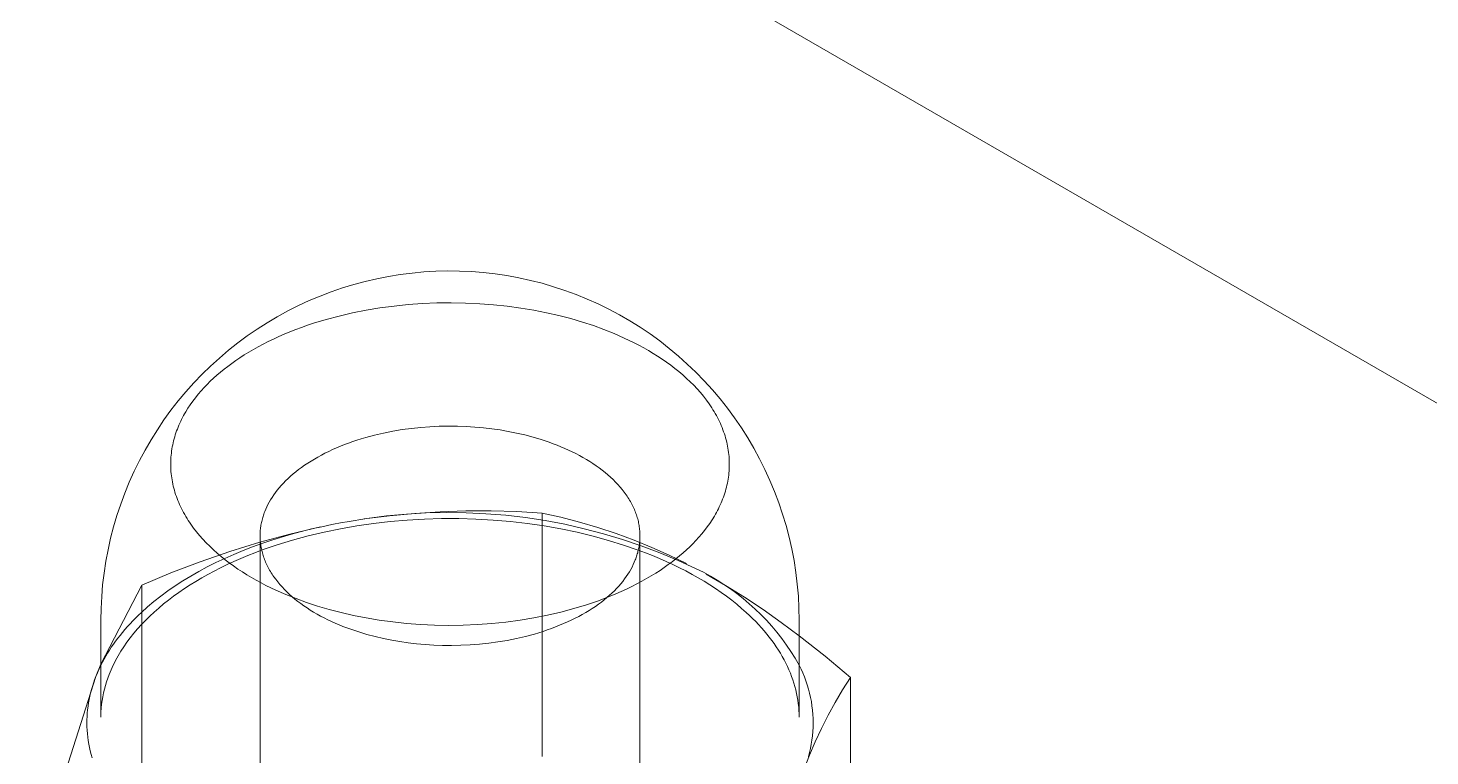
# Model space of a CAD drawing. Header units: inches. Extents: x -14 to 184, y -4 to 134.
# Drawn here: x 100.237 to 101.225, y 62.982 to 63.495 of the extents above; entities that cross this region are included whole.
import ezdxf

# ---------------------------------------------------------------- set-up
doc = ezdxf.new("R2010")
doc.units = ezdxf.units.IN
doc.layers.add('ZANO_R', color=7, linetype='Continuous', lineweight=0)

msp = doc.modelspace()

# ---------------------------------------------------------------- linework, layer by layer
at = {"layer": 'ZANO_R'}
for p, q in [((99.72748, 64.0988), (112.25496, 56.86605)), ((100.4915, 63.3204), (100.49977, 63.32173)), ((100.49977, 63.32173), (100.50808, 63.32279)), ((100.50808, 63.32279), (100.51642, 63.32355)), ((100.51642, 63.32355), (100.52479, 63.32404)), ((100.52479, 63.32404), (100.53316, 63.32424)), ((100.53316, 63.32424), (100.54154, 63.32415)), ((100.54154, 63.32415), (100.54991, 63.32378)), ((100.54991, 63.32378), (100.55826, 63.32312)), ((100.55826, 63.32312), (100.56658, 63.32218)), ((100.56658, 63.32218), (100.57494, 63.32095)), ((100.45109, 63.30956), (100.45901, 63.31228)), ((100.45901, 63.31228), (100.46703, 63.31472)), ((100.46703, 63.31472), (100.47512, 63.31689)), ((100.47512, 63.31689), (100.48328, 63.31879)), ((100.48328, 63.31879), (100.4915, 63.3204)), ((100.57494, 63.32095), (100.58324, 63.31943)), ((100.58324, 63.31943), (100.59149, 63.31762)), ((100.59149, 63.31762), (100.59967, 63.31554)), ((100.59967, 63.31554), (100.60778, 63.31317)), ((100.60778, 63.31317), (100.6158, 63.31053)), ((100.42793, 63.29982), (100.43554, 63.30333)), ((100.43554, 63.30333), (100.44326, 63.30658)), ((100.44326, 63.30658), (100.45109, 63.30956)), ((100.5256, 63.30171), (100.51548, 63.30128)), ((100.53571, 63.30183), (100.5256, 63.30171)), ((100.54575, 63.30166), (100.53571, 63.30183)), ((100.55571, 63.30119), (100.54575, 63.30166)), ((100.6158, 63.31053), (100.62372, 63.30761)), ((100.62372, 63.30761), (100.63154, 63.30443)), ((100.63154, 63.30443), (100.63925, 63.30098)), ((100.40589, 63.28777), (100.4131, 63.29204)), ((100.4131, 63.29204), (100.42045, 63.29605)), ((100.42045, 63.29605), (100.42793, 63.29982)), ((100.45667, 63.2925), (100.44755, 63.29006)), ((100.46605, 63.29467), (100.45667, 63.2925)), ((100.47564, 63.29658), (100.46605, 63.29467)), ((100.48542, 63.2982), (100.47564, 63.29658)), ((100.49535, 63.29953), (100.48542, 63.2982)), ((100.50538, 63.30055), (100.49535, 63.29953)), ((100.51548, 63.30128), (100.50538, 63.30055)), ((100.56553, 63.30044), (100.55571, 63.30119)), ((100.57519, 63.29941), (100.56553, 63.30044)), ((100.58465, 63.29813), (100.57519, 63.29941)), ((100.59389, 63.29659), (100.58465, 63.29813)), ((100.60287, 63.29482), (100.59389, 63.29659)), ((100.61157, 63.29283), (100.60287, 63.29482)), ((100.61998, 63.29064), (100.61157, 63.29283)), ((100.63925, 63.30098), (100.64683, 63.29726)), ((100.64683, 63.29726), (100.65428, 63.29329)), ((100.65428, 63.29329), (100.66159, 63.28906)), ((100.39193, 63.27851), (100.39883, 63.28326)), ((100.39883, 63.28326), (100.40589, 63.28777)), ((100.42605, 63.28291), (100.422, 63.28132)), ((100.43018, 63.28445), (100.42605, 63.28291)), ((100.4344, 63.28594), (100.43018, 63.28445)), ((100.43871, 63.28737), (100.4344, 63.28594)), ((100.44755, 63.29006), (100.43871, 63.28737)), ((100.62808, 63.28826), (100.61998, 63.29064)), ((100.63584, 63.28572), (100.62808, 63.28826)), ((100.64328, 63.28302), (100.63584, 63.28572)), ((100.65049, 63.28013), (100.64328, 63.28302)), ((100.66159, 63.28906), (100.66875, 63.28459)), ((100.66875, 63.28459), (100.67575, 63.27987)), ((100.37863, 63.26833), (100.38519, 63.27353)), ((100.38519, 63.27353), (100.39193, 63.27851)), ((100.40315, 63.27267), (100.39967, 63.27082)), ((100.40672, 63.27448), (100.40315, 63.27267)), ((100.4104, 63.27626), (100.40672, 63.27448)), ((100.41417, 63.27799), (100.4104, 63.27626)), ((100.41804, 63.27968), (100.41417, 63.27799)), ((100.422, 63.28132), (100.41804, 63.27968)), ((100.6576, 63.27701), (100.65049, 63.28013)), ((100.6611, 63.27536), (100.6576, 63.27701)), ((100.66456, 63.27365), (100.6611, 63.27536)), ((100.66798, 63.27187), (100.66456, 63.27365)), ((100.67575, 63.27987), (100.68259, 63.27492)), ((100.68259, 63.27492), (100.68925, 63.26973)), ((100.36605, 63.25726), (100.37225, 63.2629)), ((100.37225, 63.2629), (100.37863, 63.26833)), ((100.38677, 63.2631), (100.38381, 63.2611)), ((100.38984, 63.26507), (100.38677, 63.2631)), ((100.39302, 63.26702), (100.38984, 63.26507)), ((100.39629, 63.26894), (100.39302, 63.26702)), ((100.39967, 63.27082), (100.39629, 63.26894)), ((100.67136, 63.27004), (100.66798, 63.27187)), ((100.67468, 63.26815), (100.67136, 63.27004)), ((100.67794, 63.2662), (100.67468, 63.26815)), ((100.68115, 63.26419), (100.67794, 63.2662)), ((100.68429, 63.26213), (100.68115, 63.26419)), ((100.68736, 63.26001), (100.68429, 63.26213)), ((100.68925, 63.26973), (100.69574, 63.26432)), ((100.69574, 63.26432), (100.70203, 63.25869)), ((100.36006, 63.25141), (100.36605, 63.25726)), ((100.37298, 63.2529), (100.37054, 63.25081)), ((100.37554, 63.25497), (100.37298, 63.2529)), ((100.37819, 63.25703), (100.37554, 63.25497)), ((100.38095, 63.25907), (100.37819, 63.25703)), ((100.38381, 63.2611), (100.38095, 63.25907)), ((100.69036, 63.25783), (100.68736, 63.26001)), ((100.69328, 63.2556), (100.69036, 63.25783)), ((100.69613, 63.25331), (100.69328, 63.2556)), ((100.69888, 63.25097), (100.69613, 63.25331)), ((100.70203, 63.25869), (100.70812, 63.25284)), ((100.70812, 63.25284), (100.71401, 63.2468)), ((100.34867, 63.23912), (100.35426, 63.24536)), ((100.35426, 63.24536), (100.36006, 63.25141)), ((100.36362, 63.2443), (100.36145, 63.24203)), ((100.36586, 63.24652), (100.36362, 63.2443)), ((100.36817, 63.24869), (100.36586, 63.24652)), ((100.37054, 63.25081), (100.36817, 63.24869)), ((100.70155, 63.24858), (100.69888, 63.25097)), ((100.70413, 63.24615), (100.70155, 63.24858)), ((100.70661, 63.24366), (100.70413, 63.24615)), ((100.70898, 63.24113), (100.70661, 63.24366)), ((100.71401, 63.2468), (100.71969, 63.24055)), ((100.33815, 63.22608), (100.3433, 63.23269)), ((100.3433, 63.23269), (100.34867, 63.23912)), ((100.35354, 63.2325), (100.35177, 63.23001)), ((100.3554, 63.23495), (100.35354, 63.2325)), ((100.35734, 63.23736), (100.3554, 63.23495)), ((100.35936, 63.23972), (100.35734, 63.23736)), ((100.36145, 63.24203), (100.35936, 63.23972)), ((100.71126, 63.23856), (100.70898, 63.24113)), ((100.71343, 63.23594), (100.71126, 63.23856)), ((100.71548, 63.23329), (100.71343, 63.23594)), ((100.71743, 63.2306), (100.71548, 63.23329)), ((100.71969, 63.24055), (100.72515, 63.23411)), ((100.72515, 63.23411), (100.73039, 63.22749)), ((100.33323, 63.2193), (100.33815, 63.22608)), ((100.34776, 63.2236), (100.34703, 63.22229)), ((100.34851, 63.2249), (100.34776, 63.2236)), ((100.3501, 63.22748), (100.34851, 63.2249)), ((100.35177, 63.23001), (100.3501, 63.22748)), ((100.71836, 63.22924), (100.71743, 63.2306)), ((100.71926, 63.22788), (100.71836, 63.22924)), ((100.72013, 63.2265), (100.71926, 63.22788)), ((100.72097, 63.22512), (100.72013, 63.2265)), ((100.72178, 63.22373), (100.72097, 63.22512)), ((100.72256, 63.22234), (100.72178, 63.22373)), ((100.73039, 63.22749), (100.7354, 63.22069)), ((100.32855, 63.21236), (100.33323, 63.2193)), ((100.34266, 63.21288), (100.34214, 63.2115)), ((100.3432, 63.21424), (100.34266, 63.21288)), ((100.34377, 63.21561), (100.3432, 63.21424)), ((100.34437, 63.21696), (100.34377, 63.21561)), ((100.345, 63.21831), (100.34437, 63.21696)), ((100.34565, 63.21964), (100.345, 63.21831)), ((100.34633, 63.22097), (100.34565, 63.21964)), ((100.34703, 63.22229), (100.34633, 63.22097)), ((100.501, 63.21242), (100.50756, 63.21331)), ((100.50756, 63.21331), (100.51413, 63.214)), ((100.51413, 63.214), (100.52068, 63.2145)), ((100.52068, 63.2145), (100.52719, 63.21481)), ((100.52719, 63.21481), (100.53364, 63.21493)), ((100.53364, 63.21493), (100.54001, 63.21487)), ((100.54001, 63.21487), (100.54627, 63.21465)), ((100.54627, 63.21465), (100.55241, 63.21426)), ((100.55241, 63.21426), (100.55841, 63.21372)), ((100.55841, 63.21372), (100.56426, 63.21304)), ((100.56426, 63.21304), (100.57005, 63.2122)), ((100.7233, 63.22093), (100.72256, 63.22234)), ((100.72402, 63.21953), (100.7233, 63.22093)), ((100.72471, 63.21811), (100.72402, 63.21953)), ((100.72536, 63.21669), (100.72471, 63.21811)), ((100.72598, 63.21526), (100.72536, 63.21669)), ((100.72658, 63.21383), (100.72598, 63.21526)), ((100.72713, 63.2124), (100.72658, 63.21383)), ((100.7354, 63.22069), (100.74017, 63.21372)), ((100.74017, 63.21372), (100.7447, 63.2066)), ((100.31989, 63.19801), (100.3241, 63.20526)), ((100.3241, 63.20526), (100.32855, 63.21236)), ((100.33966, 63.2031), (100.33935, 63.20168)), ((100.34, 63.20451), (100.33966, 63.2031)), ((100.34037, 63.20592), (100.34, 63.20451)), ((100.34077, 63.20733), (100.34037, 63.20592)), ((100.3412, 63.20872), (100.34077, 63.20733)), ((100.34166, 63.21011), (100.3412, 63.20872)), ((100.34214, 63.2115), (100.34166, 63.21011)), ((100.4604, 63.20189), (100.4633, 63.20298)), ((100.4633, 63.20298), (100.46625, 63.20403)), ((100.46625, 63.20403), (100.46925, 63.20503)), ((100.46925, 63.20503), (100.47229, 63.20598)), ((100.47229, 63.20598), (100.47537, 63.20689)), ((100.47537, 63.20689), (100.48163, 63.20857)), ((100.48163, 63.20857), (100.48801, 63.21005)), ((100.48801, 63.21005), (100.49447, 63.21134)), ((100.49447, 63.21134), (100.501, 63.21242)), ((100.57005, 63.2122), (100.57587, 63.2112)), ((100.57587, 63.2112), (100.58171, 63.21003)), ((100.58171, 63.21003), (100.58753, 63.20868)), ((100.58753, 63.20868), (100.59332, 63.20716)), ((100.59332, 63.20716), (100.59905, 63.20545)), ((100.59905, 63.20545), (100.60471, 63.20356)), ((100.60471, 63.20356), (100.6075, 63.20254)), ((100.72766, 63.21096), (100.72713, 63.2124)), ((100.72816, 63.20952), (100.72766, 63.21096)), ((100.72862, 63.20807), (100.72816, 63.20952)), ((100.72905, 63.20662), (100.72862, 63.20807)), ((100.72944, 63.20517), (100.72905, 63.20662)), ((100.72981, 63.20371), (100.72944, 63.20517)), ((100.73014, 63.20226), (100.72981, 63.20371)), ((100.7447, 63.2066), (100.74898, 63.19932)), ((100.31594, 63.19063), (100.31989, 63.19801)), ((100.33814, 63.19306), (100.33804, 63.19161)), ((100.33826, 63.1945), (100.33814, 63.19306)), ((100.33841, 63.19594), (100.33826, 63.1945)), ((100.3386, 63.19738), (100.33841, 63.19594)), ((100.33882, 63.19882), (100.3386, 63.19738)), ((100.33907, 63.20025), (100.33882, 63.19882)), ((100.33935, 63.20168), (100.33907, 63.20025)), ((100.4392, 63.19174), (100.44163, 63.19313)), ((100.44163, 63.19313), (100.44413, 63.1945)), ((100.44413, 63.1945), (100.44669, 63.19582)), ((100.44669, 63.19582), (100.44931, 63.19711)), ((100.44931, 63.19711), (100.452, 63.19837)), ((100.452, 63.19837), (100.45474, 63.19958)), ((100.45474, 63.19958), (100.45754, 63.20076)), ((100.45754, 63.20076), (100.4604, 63.20189)), ((100.6075, 63.20254), (100.61026, 63.20148)), ((100.61026, 63.20148), (100.61299, 63.20038)), ((100.61299, 63.20038), (100.61568, 63.19923)), ((100.61568, 63.19923), (100.61833, 63.19804)), ((100.61833, 63.19804), (100.62094, 63.1968)), ((100.62094, 63.1968), (100.62351, 63.19552)), ((100.62351, 63.19552), (100.62603, 63.1942)), ((100.62603, 63.1942), (100.6285, 63.19284)), ((100.73044, 63.2008), (100.73014, 63.20226)), ((100.7307, 63.19934), (100.73044, 63.2008)), ((100.73094, 63.19788), (100.7307, 63.19934)), ((100.73114, 63.19642), (100.73094, 63.19788)), ((100.73131, 63.19496), (100.73114, 63.19642)), ((100.73144, 63.19349), (100.73131, 63.19496)), ((100.73154, 63.19203), (100.73144, 63.19349)), ((100.74898, 63.19932), (100.75301, 63.1919)), ((100.3088, 63.17548), (100.31224, 63.18311)), ((100.31224, 63.18311), (100.31594, 63.19063)), ((100.33798, 63.19015), (100.33796, 63.1887)), ((100.33796, 63.1887), (100.33796, 63.18724)), ((100.33796, 63.18724), (100.338, 63.18579)), ((100.33804, 63.19161), (100.33798, 63.19015)), ((100.338, 63.18579), (100.33807, 63.18433)), ((100.33807, 63.18433), (100.33817, 63.18287)), ((100.42615, 63.18278), (100.42814, 63.18434)), ((100.42814, 63.18434), (100.4302, 63.18587)), ((100.4302, 63.18587), (100.43234, 63.18738)), ((100.43234, 63.18738), (100.43456, 63.18886)), ((100.43456, 63.18886), (100.43685, 63.19032)), ((100.43685, 63.19032), (100.4392, 63.19174)), ((100.6285, 63.19284), (100.63091, 63.19144)), ((100.63091, 63.19144), (100.63327, 63.19)), ((100.63327, 63.19), (100.63557, 63.18852)), ((100.63557, 63.18852), (100.6378, 63.18701)), ((100.6378, 63.18701), (100.63998, 63.18546)), ((100.63998, 63.18546), (100.64208, 63.18387)), ((100.64208, 63.18387), (100.64411, 63.18226)), ((100.73135, 63.18186), (100.73147, 63.1833)), ((100.73147, 63.1833), (100.73157, 63.18475)), ((100.73161, 63.19057), (100.73154, 63.19203)), ((100.73157, 63.18475), (100.73163, 63.18621)), ((100.73165, 63.18912), (100.73161, 63.19057)), ((100.73163, 63.18621), (100.73165, 63.18766)), ((100.73165, 63.18766), (100.73165, 63.18912)), ((100.75301, 63.1919), (100.75679, 63.18434)), ((100.75679, 63.18434), (100.7603, 63.17667)), ((100.30561, 63.16773), (100.3088, 63.17548)), ((100.33817, 63.18287), (100.3383, 63.1814)), ((100.3383, 63.1814), (100.33847, 63.17994)), ((100.33847, 63.17994), (100.33867, 63.17848)), ((100.33867, 63.17848), (100.33891, 63.17702)), ((100.33891, 63.17702), (100.33917, 63.17556)), ((100.33917, 63.17556), (100.33947, 63.1741)), ((100.33947, 63.1741), (100.3398, 63.17265)), ((100.41585, 63.17309), (100.41737, 63.17474)), ((100.41737, 63.17474), (100.41897, 63.17638)), ((100.41897, 63.17638), (100.42065, 63.17801)), ((100.42065, 63.17801), (100.4224, 63.17962)), ((100.4224, 63.17962), (100.42424, 63.18121)), ((100.42424, 63.18121), (100.42615, 63.18278)), ((100.64411, 63.18226), (100.64608, 63.18061)), ((100.64608, 63.18061), (100.64797, 63.17893)), ((100.64797, 63.17893), (100.64978, 63.17723)), ((100.64978, 63.17723), (100.65151, 63.17549)), ((100.65151, 63.17549), (100.65317, 63.17374)), ((100.65317, 63.17374), (100.65474, 63.17196)), ((100.72961, 63.17185), (100.72995, 63.17326)), ((100.72995, 63.17326), (100.73026, 63.17468)), ((100.73026, 63.17468), (100.73054, 63.17611)), ((100.73054, 63.17611), (100.73079, 63.17754)), ((100.73079, 63.17754), (100.73101, 63.17898)), ((100.73101, 63.17898), (100.7312, 63.18042)), ((100.7312, 63.18042), (100.73135, 63.18186)), ((100.7603, 63.17667), (100.76354, 63.16887)), ((100.30271, 63.15991), (100.30561, 63.16773)), ((100.3398, 63.17265), (100.34017, 63.17119)), ((100.34017, 63.17119), (100.34056, 63.16974)), ((100.34056, 63.16974), (100.34099, 63.16829)), ((100.34099, 63.16829), (100.34145, 63.16684)), ((100.34145, 63.16684), (100.34195, 63.1654)), ((100.34195, 63.1654), (100.34248, 63.16396)), ((100.34248, 63.16396), (100.34304, 63.16253)), ((100.40838, 63.16304), (100.40943, 63.16473)), ((100.40943, 63.16473), (100.41056, 63.16641)), ((100.41056, 63.16641), (100.41177, 63.16809)), ((100.41177, 63.16809), (100.41305, 63.16976)), ((100.41305, 63.16976), (100.41441, 63.17143)), ((100.41441, 63.17143), (100.41585, 63.17309)), ((100.65474, 63.17196), (100.65624, 63.17016)), ((100.65624, 63.17016), (100.65765, 63.16835)), ((100.65765, 63.16835), (100.65897, 63.16651)), ((100.65897, 63.16651), (100.65961, 63.16559)), ((100.65961, 63.16559), (100.66022, 63.16467)), ((100.66022, 63.16467), (100.6608, 63.16374)), ((100.6608, 63.16374), (100.66137, 63.16281)), ((100.72641, 63.16212), (100.72695, 63.16348)), ((100.72695, 63.16348), (100.72747, 63.16486)), ((100.72747, 63.16486), (100.72795, 63.16625)), ((100.72795, 63.16625), (100.72841, 63.16764)), ((100.72841, 63.16764), (100.72884, 63.16903)), ((100.72884, 63.16903), (100.72924, 63.17044)), ((100.72924, 63.17044), (100.72961, 63.17185)), ((100.76354, 63.16887), (100.76652, 63.16097)), ((100.30008, 63.15201), (100.30271, 63.15991)), ((100.34304, 63.16253), (100.34363, 63.1611)), ((100.34363, 63.1611), (100.34425, 63.15967)), ((100.34425, 63.15967), (100.3449, 63.15825)), ((100.3449, 63.15825), (100.34559, 63.15683)), ((100.34559, 63.15683), (100.34631, 63.15543)), ((100.34631, 63.15543), (100.34706, 63.15402)), ((100.34706, 63.15402), (100.34783, 63.15263)), ((100.40361, 63.15298), (100.40391, 63.15382)), ((100.40391, 63.15382), (100.40423, 63.15465)), ((100.40423, 63.15465), (100.40491, 63.15632)), ((100.40491, 63.15632), (100.40567, 63.158)), ((100.40567, 63.158), (100.4065, 63.15968)), ((100.4065, 63.15968), (100.4074, 63.16136)), ((100.4074, 63.16136), (100.40838, 63.16304)), ((100.50404, 63.1529), (100.51804, 63.15371)), ((100.52796, 63.15458), (100.51002, 63.15343)), ((100.51804, 63.15371), (100.53206, 63.15403)), ((100.54593, 63.15517), (100.52796, 63.15458)), ((100.53206, 63.15403), (100.54608, 63.15386)), ((100.56391, 63.15521), (100.54593, 63.15517)), ((100.54608, 63.15386), (100.56008, 63.15321)), ((100.58188, 63.15469), (100.56391, 63.15521)), ((100.59983, 63.15361), (100.58188, 63.15469)), ((100.59983, 63.15361), (100.59983, 62.98199)), ((100.613, 63.15066), (100.59983, 63.15361)), ((100.66137, 63.16281), (100.66192, 63.16187)), ((100.66192, 63.16187), (100.66244, 63.16093)), ((100.66244, 63.16093), (100.66294, 63.16)), ((100.66294, 63.16), (100.66343, 63.15905)), ((100.66343, 63.15905), (100.66389, 63.15811)), ((100.66389, 63.15811), (100.66432, 63.15717)), ((100.66432, 63.15717), (100.66474, 63.15622)), ((100.66474, 63.15622), (100.66514, 63.15527)), ((100.66514, 63.15527), (100.66551, 63.15433)), ((100.66551, 63.15433), (100.66586, 63.15338)), ((100.72185, 63.15276), (100.72258, 63.15407)), ((100.72258, 63.15407), (100.72328, 63.15539)), ((100.72328, 63.15539), (100.72396, 63.15672)), ((100.72396, 63.15672), (100.72461, 63.15805)), ((100.72461, 63.15805), (100.72524, 63.1594)), ((100.72524, 63.1594), (100.72584, 63.16075)), ((100.72584, 63.16075), (100.72641, 63.16212)), ((100.76652, 63.16097), (100.76923, 63.15297)), ((100.29562, 63.13596), (100.29772, 63.14402)), ((100.29772, 63.14402), (100.30008, 63.15201)), ((100.34783, 63.15263), (100.34864, 63.15124)), ((100.34864, 63.15124), (100.34948, 63.14986)), ((100.34948, 63.14986), (100.35035, 63.14848)), ((100.35035, 63.14848), (100.35125, 63.14712)), ((100.35125, 63.14712), (100.35218, 63.14576)), ((100.35218, 63.14576), (100.35413, 63.14307)), ((100.40131, 63.14337), (100.40144, 63.14427)), ((100.40144, 63.14427), (100.40158, 63.14516)), ((100.40158, 63.14516), (100.40174, 63.14605)), ((100.40174, 63.14605), (100.40192, 63.14693)), ((100.40192, 63.14693), (100.40211, 63.14781)), ((100.40211, 63.14781), (100.40232, 63.14868)), ((100.40232, 63.14868), (100.40254, 63.14955)), ((100.40254, 63.14955), (100.40279, 63.15042)), ((100.40279, 63.15042), (100.40304, 63.15128)), ((100.40304, 63.15128), (100.40332, 63.15213)), ((100.40332, 63.15213), (100.40361, 63.15298)), ((100.44351, 63.14395), (100.42201, 63.13884)), ((100.43722, 63.14243), (100.44437, 63.14406)), ((100.44437, 63.14406), (100.45155, 63.14556)), ((100.45155, 63.14556), (100.45876, 63.14692)), ((100.46913, 63.14466), (100.45752, 63.14264)), ((100.46234, 63.14755), (100.45876, 63.14692)), ((100.46234, 63.14755), (100.47617, 63.14982)), ((100.48087, 63.14634), (100.46913, 63.14466)), ((100.49212, 63.15172), (100.47428, 63.14947)), ((100.47617, 63.14982), (100.49008, 63.1516)), ((100.49274, 63.14769), (100.48087, 63.14634)), ((100.49008, 63.1516), (100.50404, 63.1529)), ((100.51002, 63.15343), (100.49212, 63.15172)), ((100.5047, 63.14871), (100.49274, 63.14769)), ((100.51675, 63.14939), (100.5047, 63.14871)), ((100.52884, 63.14973), (100.51675, 63.14939)), ((100.54097, 63.14973), (100.52884, 63.14973)), ((100.55312, 63.14938), (100.54097, 63.14973)), ((100.56525, 63.14869), (100.55312, 63.14938)), ((100.56008, 63.15321), (100.57406, 63.15206)), ((100.57734, 63.14765), (100.56525, 63.14869)), ((100.57406, 63.15206), (100.58798, 63.15044)), ((100.58938, 63.14627), (100.57734, 63.14765)), ((100.58798, 63.15044), (100.60184, 63.14832)), ((100.60127, 63.14454), (100.58938, 63.14627)), ((100.61295, 63.14248), (100.60127, 63.14454)), ((100.60184, 63.14832), (100.61562, 63.14573)), ((100.62607, 63.14728), (100.613, 63.15066)), ((100.61562, 63.14573), (100.6293, 63.14265)), ((100.63903, 63.14346), (100.62607, 63.14728)), ((100.66586, 63.15338), (100.66619, 63.15243)), ((100.66619, 63.15243), (100.6665, 63.15148)), ((100.6665, 63.15148), (100.66679, 63.15053)), ((100.66679, 63.15053), (100.66706, 63.14959)), ((100.66706, 63.14959), (100.6673, 63.14864)), ((100.6673, 63.14864), (100.66753, 63.14769)), ((100.66753, 63.14769), (100.66773, 63.14675)), ((100.66773, 63.14675), (100.66792, 63.1458)), ((100.66792, 63.1458), (100.66808, 63.14486)), ((100.66808, 63.14486), (100.66822, 63.14392)), ((100.66822, 63.14392), (100.66834, 63.14298)), ((100.71421, 63.14141), (100.71607, 63.14386)), ((100.71607, 63.14386), (100.71784, 63.14635)), ((100.71784, 63.14635), (100.71951, 63.14888)), ((100.71951, 63.14888), (100.7211, 63.15146)), ((100.7211, 63.15146), (100.72185, 63.15276)), ((100.76923, 63.15297), (100.77165, 63.14488)), ((100.77165, 63.14488), (100.7738, 63.13672)), ((100.2938, 63.12783), (100.29562, 63.13596)), ((100.35413, 63.14307), (100.35618, 63.14042)), ((100.35618, 63.14042), (100.35835, 63.1378)), ((100.35835, 63.1378), (100.36063, 63.13523)), ((100.36063, 63.13523), (100.363, 63.1327)), ((100.42201, 63.13884), (100.4007, 63.13303)), ((100.40095, 63.1379), (100.40096, 63.13882)), ((100.40095, 63.13698), (100.40095, 63.1379)), ((100.40095, 62.81123), (100.40095, 63.13698)), ((100.40098, 63.13605), (100.40095, 63.13698)), ((100.40096, 63.13882), (100.401, 63.13974)), ((100.40102, 63.13512), (100.40098, 63.13605)), ((100.401, 63.13974), (100.40105, 63.14065)), ((100.40108, 63.13419), (100.40102, 63.13512)), ((100.40105, 63.14065), (100.40112, 63.14156)), ((100.40116, 63.13325), (100.40108, 63.13419)), ((100.40112, 63.14156), (100.40121, 63.14247)), ((100.40121, 63.14247), (100.40131, 63.14337)), ((100.4023, 63.13225), (100.40914, 63.13456)), ((100.40914, 63.13456), (100.41606, 63.13673)), ((100.42381, 63.13463), (100.41301, 63.13131)), ((100.41606, 63.13673), (100.42305, 63.13876)), ((100.42305, 63.13876), (100.43011, 63.14067)), ((100.43484, 63.13763), (100.42381, 63.13463)), ((100.43011, 63.14067), (100.43722, 63.14243)), ((100.44609, 63.1403), (100.43484, 63.13763)), ((100.45752, 63.14264), (100.44609, 63.1403)), ((100.6244, 63.1401), (100.61295, 63.14248)), ((100.63559, 63.13741), (100.6244, 63.1401)), ((100.6293, 63.14265), (100.64287, 63.1391)), ((100.64651, 63.13441), (100.63559, 63.13741)), ((100.65184, 63.13921), (100.63903, 63.14346)), ((100.64287, 63.1391), (100.6563, 63.13509)), ((100.65715, 63.13112), (100.64651, 63.13441)), ((100.66451, 63.13454), (100.65184, 63.13921)), ((100.6563, 63.13509), (100.66959, 63.1306)), ((100.67701, 63.12944), (100.66451, 63.13454)), ((100.66834, 63.14298), (100.66845, 63.14204)), ((100.66849, 63.13373), (100.6684, 63.13283)), ((100.66845, 63.14204), (100.66853, 63.14111)), ((100.66856, 63.13464), (100.66849, 63.13373)), ((100.66853, 63.14111), (100.66859, 63.14017)), ((100.66861, 63.13556), (100.66856, 63.13464)), ((100.66859, 63.14017), (100.66863, 63.13924)), ((100.66865, 63.13647), (100.66861, 63.13556)), ((100.66863, 63.13924), (100.66866, 63.13832)), ((100.66866, 63.13739), (100.66865, 63.13647)), ((100.66866, 63.13832), (100.66866, 63.13739)), ((100.66866, 63.13464), (100.66866, 62.81123)), ((100.70599, 63.13206), (100.70816, 63.13433)), ((100.70816, 63.13433), (100.71025, 63.13664)), ((100.71025, 63.13664), (100.71227, 63.139)), ((100.71227, 63.139), (100.71421, 63.14141)), ((100.7738, 63.13672), (100.77567, 63.12848)), ((100.29226, 63.11964), (100.2938, 63.12783)), ((100.37959, 63.12652), (100.3587, 63.11933)), ((100.363, 63.1327), (100.36548, 63.13021)), ((100.36548, 63.13021), (100.36806, 63.12778)), ((100.36806, 63.12778), (100.37073, 63.12539)), ((100.37073, 63.12539), (100.37348, 63.12305)), ((100.37606, 63.12173), (100.38243, 63.12455)), ((100.4007, 63.13303), (100.37959, 63.12652)), ((100.38243, 63.12455), (100.38894, 63.12725)), ((100.38894, 63.12725), (100.39557, 63.12981)), ((100.39731, 63.12574), (100.39225, 63.12374)), ((100.39557, 63.12981), (100.4023, 63.13225)), ((100.40246, 63.12767), (100.39731, 63.12574)), ((100.40127, 63.13232), (100.40116, 63.13325)), ((100.40139, 63.13138), (100.40127, 63.13232)), ((100.40153, 63.13044), (100.40139, 63.13138)), ((100.40169, 63.12949), (100.40153, 63.13044)), ((100.40188, 63.12855), (100.40169, 63.12949)), ((100.40208, 63.1276), (100.40188, 63.12855)), ((100.40231, 63.12666), (100.40208, 63.1276)), ((100.40255, 63.12571), (100.40231, 63.12666)), ((100.41301, 63.13131), (100.40246, 63.12767)), ((100.40282, 63.12476), (100.40255, 63.12571)), ((100.40311, 63.12381), (100.40282, 63.12476)), ((100.40342, 63.12286), (100.40311, 63.12381)), ((100.66748, 63.12754), (100.65715, 63.13112)), ((100.66657, 63.12402), (100.66629, 63.12317)), ((100.66682, 63.12488), (100.66657, 63.12402)), ((100.66707, 63.12574), (100.66682, 63.12488)), ((100.66729, 63.12661), (100.66707, 63.12574)), ((100.6675, 63.12748), (100.66729, 63.12661)), ((100.67253, 63.12564), (100.66748, 63.12754)), ((100.66769, 63.12836), (100.6675, 63.12748)), ((100.66787, 63.12925), (100.66769, 63.12836)), ((100.66803, 63.13014), (100.66787, 63.12925)), ((100.66817, 63.13103), (100.66803, 63.13014)), ((100.6683, 63.13193), (100.66817, 63.13103)), ((100.6684, 63.13283), (100.6683, 63.13193)), ((100.66959, 63.1306), (100.68271, 63.12566)), ((100.67749, 63.12367), (100.67253, 63.12564)), ((100.68934, 63.12393), (100.67701, 63.12944)), ((100.68271, 63.12566), (100.69565, 63.12026)), ((100.70147, 63.11801), (100.68934, 63.12393)), ((100.69663, 63.12346), (100.69907, 63.12555)), ((100.69907, 63.12555), (100.70144, 63.12767)), ((100.70144, 63.12767), (100.70375, 63.12984)), ((100.70375, 63.12984), (100.70599, 63.13206)), ((100.77567, 63.12848), (100.77726, 63.12019)), ((100.291, 63.1114), (100.29226, 63.11964)), ((100.3587, 63.11933), (100.33806, 63.11146)), ((100.35781, 63.11256), (100.36374, 63.11573)), ((100.36374, 63.11573), (100.36982, 63.11879)), ((100.37308, 63.11511), (100.36856, 63.1128)), ((100.36982, 63.11879), (100.37606, 63.12173)), ((100.37772, 63.11736), (100.37308, 63.11511)), ((100.37348, 63.12305), (100.37633, 63.12076)), ((100.37633, 63.12076), (100.37925, 63.11853)), ((100.38246, 63.11955), (100.37772, 63.11736)), ((100.37925, 63.11853), (100.38225, 63.11635)), ((100.38225, 63.11635), (100.38532, 63.11423)), ((100.3873, 63.12168), (100.38246, 63.11955)), ((100.38532, 63.11423), (100.38846, 63.11217)), ((100.39225, 63.12374), (100.3873, 63.12168)), ((100.40375, 63.12192), (100.40342, 63.12286)), ((100.4041, 63.12097), (100.40375, 63.12192)), ((100.40448, 63.12002), (100.4041, 63.12097)), ((100.40487, 63.11907), (100.40448, 63.12002)), ((100.40529, 63.11813), (100.40487, 63.11907)), ((100.40572, 63.11718), (100.40529, 63.11813)), ((100.40618, 63.11624), (100.40572, 63.11718)), ((100.40667, 63.1153), (100.40618, 63.11624)), ((100.40717, 63.11436), (100.40667, 63.1153)), ((100.40769, 63.11342), (100.40717, 63.11436)), ((100.66221, 63.11394), (100.66123, 63.11225)), ((100.66311, 63.11562), (100.66221, 63.11394)), ((100.66394, 63.1173), (100.66311, 63.11562)), ((100.6647, 63.11897), (100.66394, 63.1173)), ((100.66538, 63.12064), (100.6647, 63.11897)), ((100.6657, 63.12148), (100.66538, 63.12064)), ((100.666, 63.12232), (100.6657, 63.12148)), ((100.66629, 63.12317), (100.666, 63.12232)), ((100.68236, 63.12164), (100.67749, 63.12367)), ((100.68715, 63.11953), (100.68236, 63.12164)), ((100.68284, 63.11326), (100.6858, 63.11526)), ((100.6858, 63.11526), (100.68866, 63.11729)), ((100.69185, 63.11736), (100.68715, 63.11953)), ((100.68866, 63.11729), (100.69142, 63.11933)), ((100.69142, 63.11933), (100.69407, 63.12139)), ((100.69645, 63.11513), (100.69185, 63.11736)), ((100.69407, 63.12139), (100.69663, 63.12346)), ((100.69565, 63.12026), (100.70839, 63.11441)), ((100.70096, 63.11283), (100.69645, 63.11513)), ((100.70839, 63.11441), (100.7134, 63.1119)), ((100.77726, 63.12019), (100.77855, 63.11185)), ((100.29001, 63.10313), (100.291, 63.1114)), ((100.33806, 63.11146), (100.31768, 63.10291)), ((100.34111, 63.10241), (100.34649, 63.10589)), ((100.34649, 63.10589), (100.35206, 63.10928)), ((100.35565, 63.10553), (100.35157, 63.10299)), ((100.35206, 63.10928), (100.35781, 63.11256)), ((100.35984, 63.10801), (100.35565, 63.10553)), ((100.36414, 63.11043), (100.35984, 63.10801)), ((100.36856, 63.1128), (100.36414, 63.11043)), ((100.38846, 63.11217), (100.39167, 63.11016)), ((100.39167, 63.11016), (100.39493, 63.10821)), ((100.39493, 63.10821), (100.39825, 63.10632)), ((100.39825, 63.10632), (100.40163, 63.10449)), ((100.40163, 63.10449), (100.40505, 63.10271)), ((100.40824, 63.11249), (100.40769, 63.11342)), ((100.40881, 63.11156), (100.40824, 63.11249)), ((100.40939, 63.11063), (100.40881, 63.11156)), ((100.41, 63.1097), (100.40939, 63.11063)), ((100.41064, 63.10878), (100.41, 63.1097)), ((100.41196, 63.10695), (100.41064, 63.10878)), ((100.41337, 63.10513), (100.41196, 63.10695)), ((100.41487, 63.10333), (100.41337, 63.10513)), ((100.65656, 63.10553), (100.6552, 63.10386)), ((100.65784, 63.10721), (100.65656, 63.10553)), ((100.65905, 63.10889), (100.65784, 63.10721)), ((100.66018, 63.11057), (100.65905, 63.10889)), ((100.66123, 63.11225), (100.66018, 63.11057)), ((100.66646, 63.10369), (100.66994, 63.10554)), ((100.66994, 63.10554), (100.67332, 63.10742)), ((100.67332, 63.10742), (100.67659, 63.10934)), ((100.67659, 63.10934), (100.67977, 63.11129)), ((100.67977, 63.11129), (100.68284, 63.11326)), ((100.70537, 63.11047), (100.70096, 63.11283)), ((100.70968, 63.10804), (100.70537, 63.11047)), ((100.71389, 63.10556), (100.70968, 63.10804)), ((100.7134, 63.1119), (100.71833, 63.10922)), ((100.718, 63.10301), (100.71389, 63.10556)), ((100.72892, 63.1027), (100.71531, 63.11064)), ((100.71833, 63.10922), (100.72316, 63.10638)), ((100.72316, 63.10638), (100.72789, 63.10337)), ((100.77855, 63.11185), (100.77957, 63.10347)), ((100.31768, 63.10291), (100.28874, 63.04725)), ((100.28888, 63.08651), (100.28931, 63.09483)), ((100.28931, 63.09483), (100.29001, 63.10313)), ((100.31768, 62.93129), (100.31768, 63.10291)), ((100.32616, 63.0914), (100.33094, 63.09515)), ((100.33094, 63.09515), (100.33592, 63.09882)), ((100.33592, 63.09882), (100.34111, 63.10241)), ((100.34003, 63.09508), (100.33642, 63.09235)), ((100.34376, 63.09777), (100.34003, 63.09508)), ((100.34761, 63.10041), (100.34376, 63.09777)), ((100.35157, 63.10299), (100.34761, 63.10041)), ((100.40505, 63.10271), (100.40851, 63.101)), ((100.40851, 63.101), (100.41201, 63.09935)), ((100.41201, 63.09935), (100.41912, 63.09623)), ((100.41644, 63.10156), (100.41487, 63.10333)), ((100.4181, 63.0998), (100.41644, 63.10156)), ((100.41983, 63.09807), (100.4181, 63.0998)), ((100.41912, 63.09623), (100.42633, 63.09334)), ((100.42165, 63.09636), (100.41983, 63.09807)), ((100.42353, 63.09469), (100.42165, 63.09636)), ((100.4255, 63.09304), (100.42353, 63.09469)), ((100.64356, 63.09345), (100.64761, 63.09504)), ((100.64721, 63.09568), (100.64537, 63.09408)), ((100.64896, 63.09729), (100.64721, 63.09568)), ((100.64761, 63.09504), (100.65157, 63.09668)), ((100.65064, 63.09891), (100.64896, 63.09729)), ((100.65224, 63.10055), (100.65064, 63.09891)), ((100.65157, 63.09668), (100.65544, 63.09837)), ((100.65376, 63.1022), (100.65224, 63.10055)), ((100.6552, 63.10386), (100.65376, 63.1022)), ((100.65544, 63.09837), (100.65921, 63.1001)), ((100.65921, 63.1001), (100.66289, 63.10188)), ((100.66289, 63.10188), (100.66646, 63.10369)), ((100.722, 63.1004), (100.718, 63.10301)), ((100.72589, 63.09774), (100.722, 63.1004)), ((100.72967, 63.09501), (100.72589, 63.09774)), ((100.72789, 63.10337), (100.73252, 63.1002)), ((100.74228, 63.09437), (100.72892, 63.1027)), ((100.73333, 63.09223), (100.72967, 63.09501)), ((100.73252, 63.1002), (100.73704, 63.09688)), ((100.73704, 63.09688), (100.74144, 63.0934)), ((100.75541, 63.08567), (100.74228, 63.09437)), ((100.77957, 63.10347), (100.78029, 63.09505)), ((100.78029, 63.09505), (100.78072, 63.08662)), ((100.28874, 63.07818), (100.28888, 63.08651)), ((100.31727, 63.08367), (100.32161, 63.08757)), ((100.32161, 63.08757), (100.32616, 63.0914)), ((100.32956, 63.08674), (100.32632, 63.08387)), ((100.33293, 63.08957), (100.32956, 63.08674)), ((100.33642, 63.09235), (100.33293, 63.08957)), ((100.42753, 63.09142), (100.4255, 63.09304)), ((100.42633, 63.09334), (100.43377, 63.09064)), ((100.42963, 63.08984), (100.42753, 63.09142)), ((100.43181, 63.08829), (100.42963, 63.08984)), ((100.43404, 63.08677), (100.43181, 63.08829)), ((100.43377, 63.09064), (100.44153, 63.0881)), ((100.43634, 63.08529), (100.43404, 63.08677)), ((100.4387, 63.08385), (100.43634, 63.08529)), ((100.44153, 63.0881), (100.44963, 63.08572)), ((100.44963, 63.08572), (100.45804, 63.08353)), ((100.61294, 63.08386), (100.62206, 63.0863)), ((100.62206, 63.0863), (100.6309, 63.08899)), ((100.63277, 63.08498), (100.63041, 63.08355)), ((100.6309, 63.08899), (100.63521, 63.09042)), ((100.63505, 63.08643), (100.63277, 63.08498)), ((100.63727, 63.08792), (100.63505, 63.08643)), ((100.63521, 63.09042), (100.63943, 63.09191)), ((100.63941, 63.08942), (100.63727, 63.08792)), ((100.64147, 63.09096), (100.63941, 63.08942)), ((100.63943, 63.09191), (100.64356, 63.09345)), ((100.64346, 63.09251), (100.64147, 63.09096)), ((100.64537, 63.09408), (100.64346, 63.09251)), ((100.73688, 63.0894), (100.73333, 63.09223)), ((100.74032, 63.08651), (100.73688, 63.0894)), ((100.74363, 63.08356), (100.74032, 63.08651)), ((100.74144, 63.0934), (100.74572, 63.08978)), ((100.74572, 63.08978), (100.74988, 63.08602)), ((100.74988, 63.08602), (100.7539, 63.08211)), ((100.76827, 63.07658), (100.75541, 63.08567)), ((100.78072, 63.08662), (100.78087, 63.07818)), ((100.28874, 63.00971), (100.28874, 63.07818)), ((100.30743, 63.07365), (100.30928, 63.07568)), ((100.30928, 63.07568), (100.31119, 63.0777)), ((100.31119, 63.0777), (100.31316, 63.0797)), ((100.31316, 63.0797), (100.31519, 63.08169)), ((100.31733, 63.07501), (100.31459, 63.07197)), ((100.31519, 63.08169), (100.31727, 63.08367)), ((100.3202, 63.078), (100.31733, 63.07501)), ((100.3232, 63.08095), (100.3202, 63.078)), ((100.32632, 63.08387), (100.3232, 63.08095)), ((100.44111, 63.08245), (100.4387, 63.08385)), ((100.44358, 63.08109), (100.44111, 63.08245)), ((100.4461, 63.07977), (100.44358, 63.08109)), ((100.44867, 63.07849), (100.4461, 63.07977)), ((100.45128, 63.07726), (100.44867, 63.07849)), ((100.45393, 63.07606), (100.45128, 63.07726)), ((100.45663, 63.07492), (100.45393, 63.07606)), ((100.45935, 63.07381), (100.45663, 63.07492)), ((100.45804, 63.08353), (100.46674, 63.08154)), ((100.46674, 63.08154), (100.47572, 63.07977)), ((100.47572, 63.07977), (100.48496, 63.07823)), ((100.48496, 63.07823), (100.49442, 63.07695)), ((100.49442, 63.07695), (100.50408, 63.07592)), ((100.50408, 63.07592), (100.5139, 63.07517)), ((100.5139, 63.07517), (100.52386, 63.0747)), ((100.52386, 63.0747), (100.53391, 63.07453)), ((100.53391, 63.07453), (100.54401, 63.07465)), ((100.54401, 63.07465), (100.55413, 63.07508)), ((100.55413, 63.07508), (100.56423, 63.07581)), ((100.56423, 63.07581), (100.57426, 63.07683)), ((100.57426, 63.07683), (100.58419, 63.07816)), ((100.58419, 63.07816), (100.59397, 63.07978)), ((100.59397, 63.07978), (100.60356, 63.08169)), ((100.60356, 63.08169), (100.61294, 63.08386)), ((100.61207, 63.07454), (100.60921, 63.0734)), ((100.61487, 63.07571), (100.61207, 63.07454)), ((100.61761, 63.07693), (100.61487, 63.07571)), ((100.6203, 63.07818), (100.61761, 63.07693)), ((100.62292, 63.07947), (100.6203, 63.07818)), ((100.62548, 63.0808), (100.62292, 63.07947)), ((100.62798, 63.08216), (100.62548, 63.0808)), ((100.63041, 63.08355), (100.62798, 63.08216)), ((100.7459, 63.08145), (100.74363, 63.08356)), ((100.74809, 63.07932), (100.7459, 63.08145)), ((100.75022, 63.07717), (100.74809, 63.07932)), ((100.75228, 63.07501), (100.75022, 63.07717)), ((100.75427, 63.07282), (100.75228, 63.07501)), ((100.7539, 63.08211), (100.75779, 63.07807)), ((100.75779, 63.07807), (100.76154, 63.0739)), ((100.78087, 63.06713), (100.76827, 63.07658)), ((100.78087, 63.07818), (100.78087, 63.00971)), ((100.29905, 63.06332), (100.30061, 63.06541)), ((100.30061, 63.06541), (100.30223, 63.06748)), ((100.30223, 63.06748), (100.3039, 63.06955)), ((100.3039, 63.06955), (100.30564, 63.0716)), ((100.30564, 63.0716), (100.30743, 63.07365)), ((100.30951, 63.0658), (100.30716, 63.06266)), ((100.31198, 63.0689), (100.30951, 63.0658)), ((100.31459, 63.07197), (100.31198, 63.0689)), ((100.46211, 63.07275), (100.45935, 63.07381)), ((100.4649, 63.07174), (100.46211, 63.07275)), ((100.47056, 63.06985), (100.4649, 63.07174)), ((100.47629, 63.06814), (100.47056, 63.06985)), ((100.48208, 63.06661), (100.47629, 63.06814)), ((100.4879, 63.06526), (100.48208, 63.06661)), ((100.49374, 63.06409), (100.4879, 63.06526)), ((100.5816, 63.06524), (100.57514, 63.06396)), ((100.58798, 63.06672), (100.5816, 63.06524)), ((100.59424, 63.0684), (100.58798, 63.06672)), ((100.59732, 63.06931), (100.59424, 63.0684)), ((100.60036, 63.07027), (100.59732, 63.06931)), ((100.60336, 63.07127), (100.60036, 63.07027)), ((100.60631, 63.07231), (100.60336, 63.07127)), ((100.60921, 63.0734), (100.60631, 63.07231)), ((100.75619, 63.07063), (100.75427, 63.07282)), ((100.75804, 63.06842), (100.75619, 63.07063)), ((100.75981, 63.06619), (100.75804, 63.06842)), ((100.76152, 63.06395), (100.75981, 63.06619)), ((100.76154, 63.0739), (100.76514, 63.06961)), ((100.76514, 63.06961), (100.7686, 63.06519)), ((100.7686, 63.06519), (100.7719, 63.06066)), ((100.79911, 63.05275), (100.78087, 63.06713)), ((100.29216, 63.0528), (100.29342, 63.05491)), ((100.29342, 63.05491), (100.29474, 63.05702)), ((100.29474, 63.05702), (100.29612, 63.05913)), ((100.29612, 63.05913), (100.29756, 63.06123)), ((100.29756, 63.06123), (100.29905, 63.06332)), ((100.30189, 63.05467), (100.30093, 63.05305)), ((100.30287, 63.05628), (100.30189, 63.05467)), ((100.30495, 63.05949), (100.30287, 63.05628)), ((100.30716, 63.06266), (100.30495, 63.05949)), ((100.49956, 63.06309), (100.49374, 63.06409)), ((100.50535, 63.06226), (100.49956, 63.06309)), ((100.5112, 63.06158), (100.50535, 63.06226)), ((100.5172, 63.06104), (100.5112, 63.06158)), ((100.52334, 63.06065), (100.5172, 63.06104)), ((100.5296, 63.06042), (100.52334, 63.06065)), ((100.53597, 63.06037), (100.5296, 63.06042)), ((100.54242, 63.06049), (100.53597, 63.06037)), ((100.54893, 63.0608), (100.54242, 63.06049)), ((100.55548, 63.06129), (100.54893, 63.0608)), ((100.56205, 63.06198), (100.55548, 63.06129)), ((100.56861, 63.06287), (100.56205, 63.06198)), ((100.57514, 63.06396), (100.56861, 63.06287)), ((100.76315, 63.0617), (100.76152, 63.06395)), ((100.76472, 63.05943), (100.76315, 63.0617)), ((100.76621, 63.05715), (100.76472, 63.05943)), ((100.76763, 63.05486), (100.76621, 63.05715)), ((100.76898, 63.05255), (100.76763, 63.05486)), ((100.7719, 63.06066), (100.77505, 63.05602)), ((100.77505, 63.05602), (100.77804, 63.05128)), ((100.28874, 63.04725), (100.28517, 63.03836)), ((100.28747, 63.04378), (100.28874, 63.04643)), ((100.28874, 63.04643), (100.28982, 63.04856)), ((100.28982, 63.04856), (100.29096, 63.05068)), ((100.29096, 63.05068), (100.29216, 63.0528)), ((100.29669, 63.04485), (100.29595, 63.04319)), ((100.29747, 63.0465), (100.29669, 63.04485)), ((100.29828, 63.04815), (100.29747, 63.0465)), ((100.29913, 63.04979), (100.29828, 63.04815)), ((100.30001, 63.05142), (100.29913, 63.04979)), ((100.30093, 63.05305), (100.30001, 63.05142)), ((100.77026, 63.05024), (100.76898, 63.05255)), ((100.77146, 63.04792), (100.77026, 63.05024)), ((100.7726, 63.04558), (100.77146, 63.04792)), ((100.77366, 63.04324), (100.7726, 63.04558)), ((100.77804, 63.05128), (100.78087, 63.04643)), ((100.78087, 63.04643), (100.78221, 63.04373)), ((100.81695, 63.03789), (100.79911, 63.05275)), ((100.28517, 63.03836), (100.25266, 62.93649)), ((100.28353, 63.03382), (100.28432, 63.0361)), ((100.28432, 63.0361), (100.28517, 63.03836)), ((100.28517, 63.03836), (100.28628, 63.04109)), ((100.28628, 63.04109), (100.28747, 63.04378)), ((100.29361, 63.03732), (100.29274, 63.03475)), ((100.29457, 63.03985), (100.29361, 63.03732)), ((100.29524, 63.04152), (100.29457, 63.03985)), ((100.29595, 63.04319), (100.29524, 63.04152)), ((100.77465, 63.04088), (100.77366, 63.04324)), ((100.77556, 63.03852), (100.77465, 63.04088)), ((100.77641, 63.03615), (100.77556, 63.03852)), ((100.77718, 63.03378), (100.77641, 63.03615)), ((100.78221, 63.04373), (100.78345, 63.04098)), ((100.78345, 63.04098), (100.78461, 63.03819)), ((100.78461, 63.03819), (100.78566, 63.03536)), ((100.78566, 63.03536), (100.78662, 63.0325)), ((100.81144, 63.02913), (100.81695, 63.03789)), ((100.81695, 62.86627), (100.81695, 63.03789)), ((100.28096, 63.02456), (100.28151, 63.0269)), ((100.28151, 63.0269), (100.28212, 63.02922)), ((100.28212, 63.02922), (100.28279, 63.03153)), ((100.28279, 63.03153), (100.28353, 63.03382)), ((100.29062, 63.02691), (100.29009, 63.02425)), ((100.29124, 63.02954), (100.29062, 63.02691)), ((100.29195, 63.03216), (100.29124, 63.02954)), ((100.29274, 63.03475), (100.29195, 63.03216)), ((100.77788, 63.03139), (100.77718, 63.03378)), ((100.7785, 63.029), (100.77788, 63.03139)), ((100.77906, 63.02661), (100.7785, 63.029)), ((100.77954, 63.0242), (100.77906, 63.02661)), ((100.78662, 63.0325), (100.78748, 63.0296)), ((100.78748, 63.0296), (100.78824, 63.02668)), ((100.78824, 63.02668), (100.7889, 63.02374)), ((100.80621, 63.02021), (100.81144, 63.02913)), ((100.2794, 63.01509), (100.27969, 63.01748)), ((100.27969, 63.01748), (100.28005, 63.01985)), ((100.28005, 63.01985), (100.28047, 63.02221)), ((100.28047, 63.02221), (100.28096, 63.02456)), ((100.28902, 63.0162), (100.28883, 63.0135)), ((100.28929, 63.0189), (100.28902, 63.0162)), ((100.28965, 63.02158), (100.28929, 63.0189)), ((100.29009, 63.02425), (100.28965, 63.02158)), ((100.77994, 63.0218), (100.77954, 63.0242)), ((100.78028, 63.01939), (100.77994, 63.0218)), ((100.78053, 63.01697), (100.78028, 63.01939)), ((100.78072, 63.01455), (100.78053, 63.01697)), ((100.7889, 63.02374), (100.78945, 63.02077)), ((100.78945, 63.02077), (100.78991, 63.01779)), ((100.78991, 63.01779), (100.79026, 63.01479)), ((100.80126, 63.01112), (100.80621, 63.02021)), ((100.2789, 63.00547), (100.27892, 63.00789)), ((100.27895, 63.00305), (100.2789, 63.00547)), ((100.27892, 63.00789), (100.27902, 63.0103)), ((100.27902, 63.0103), (100.27917, 63.0127)), ((100.27917, 63.0127), (100.2794, 63.01509)), ((100.78083, 63.01213), (100.78072, 63.01455)), ((100.78087, 63.00971), (100.78083, 63.01213)), ((100.79026, 63.01479), (100.79051, 63.01178)), ((100.79051, 63.01178), (100.79066, 63.00877)), ((100.7907, 63.00575), (100.79064, 63.00273)), ((100.79066, 63.00877), (100.7907, 63.00575)), ((100.79661, 63.00188), (100.80126, 63.01112)), ((100.27906, 63.00063), (100.27895, 63.00305)), ((100.27924, 62.99819), (100.27906, 63.00063)), ((100.2795, 62.99576), (100.27924, 62.99819)), ((100.27982, 62.99332), (100.2795, 62.99576)), ((100.79022, 62.99671), (100.78985, 62.99371)), ((100.79048, 62.99972), (100.79022, 62.99671)), ((100.79064, 63.00273), (100.79048, 62.99972)), ((100.79225, 62.9925), (100.79661, 63.00188)), ((100.28022, 62.99089), (100.27982, 62.99332)), ((100.28068, 62.98845), (100.28022, 62.99089)), ((100.28122, 62.98602), (100.28068, 62.98845)), ((100.28182, 62.98358), (100.28122, 62.98602)), ((100.7888, 62.98777), (100.78813, 62.98483)), ((100.78819, 62.98298), (100.79225, 62.9925)), ((100.78938, 62.99073), (100.7888, 62.98777)), ((100.78985, 62.99371), (100.78938, 62.99073)), ((100.2825, 62.98115), (100.28182, 62.98358)), ((100.78444, 62.97334), (100.78819, 62.98298)), ((100.78813, 62.98483), (100.78735, 62.98191))]:
    msp.add_line(p, q, dxfattribs=at)

doc.saveas('drawing.dxf')
